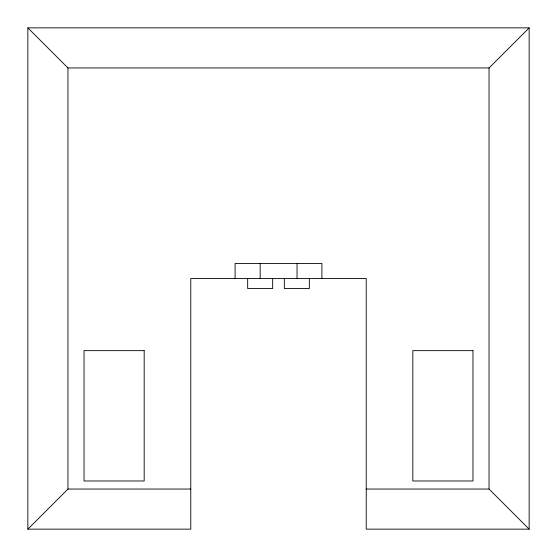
<?xml version="1.0" encoding="UTF-8"?>
<svg xmlns="http://www.w3.org/2000/svg" width="557" height="557" viewBox="0 0 557 557"><rect width="100%" height="100%" fill="white"/><g stroke="black" fill="none" stroke-linecap="round" stroke-linejoin="round"><path stroke-width="0.84" d="M27.85 529.15L67.954 489.046L67.954 67.954L27.85 27.85L529.15 27.85L529.15 529.15L366.228 529.15L366.228 278.5L190.773 278.5L190.773 529.15L27.85 529.15L27.85 27.85M67.954 67.954L489.046 67.954L529.15 27.85M67.954 489.046L190.773 489.046M366.228 489.046L489.046 489.046L529.15 529.15M489.046 67.954L489.046 489.046M321.897 278.5L321.897 263.461L235.103 263.461L235.103 278.5M309.33 278.5L309.33 288.526L284.335 288.526L284.335 278.5M297.034 263.461L297.034 278.5M272.665 278.5L272.665 288.526L247.67 288.526L247.67 278.5M260.168 263.461L260.168 278.5M144.179 350.645L84.023 350.645L84.023 480.983L144.179 480.983L144.179 350.645M472.977 350.645L412.821 350.645L412.821 480.983L472.977 480.983L472.977 350.645"/></g></svg>
